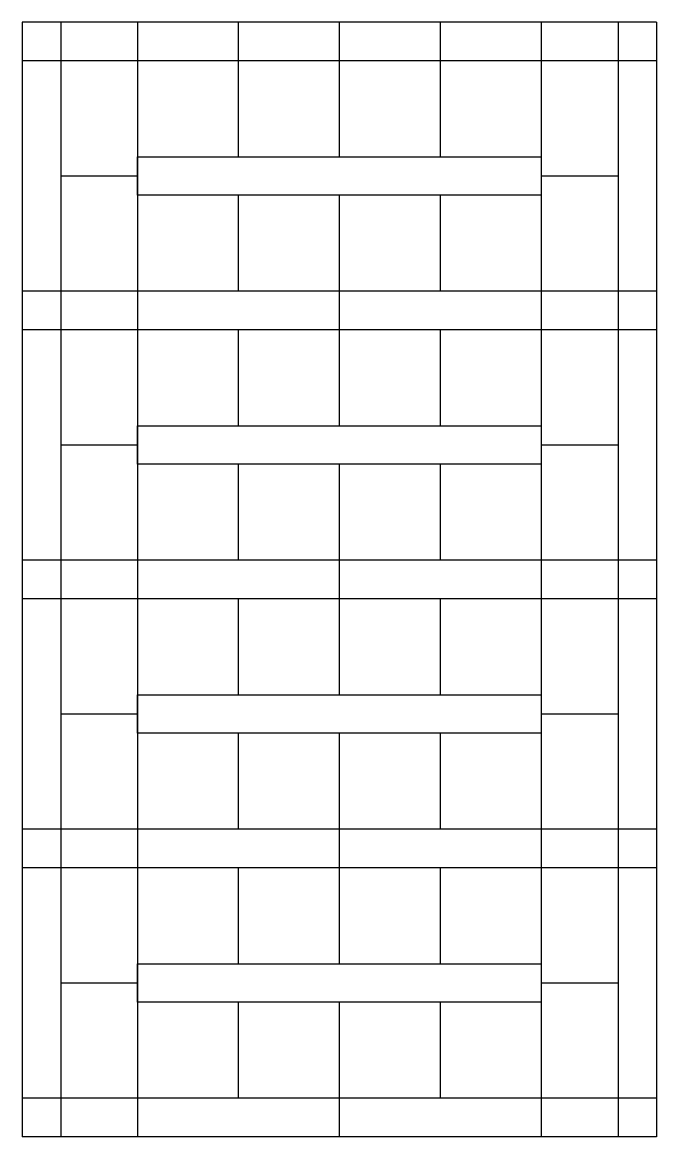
# Model space of a CAD drawing. Header units: millimetres. Extents: x 21585 to 28185, y -66466 to -54866.
import ezdxf

# ---------------------------------------------------------------- set-up
doc = ezdxf.new("R2010")
doc.units = ezdxf.units.MM
doc.header["$LTSCALE"] = 5
doc.layers.add('5HAT', color=8, linetype='Continuous')

msp = doc.modelspace()

# ---------------------------------------------------------------- linework, layer by layer
at = {"layer": '5HAT'}
for p, q in [((28185, -54866), (21585, -54866)), ((21585, -54866), (21585, -66466)), ((21985, -54866), (21985, -66466)), ((22785, -54866), (22785, -66466)), ((23835, -56266), (23835, -54866)), ((24885, -56266), (24885, -54866)), ((25935, -56266), (25935, -54866)), ((26985, -54866), (26985, -66466)), ((27785, -54866), (27785, -66466)), ((28185, -54866), (28185, -66466)), ((28185, -55266), (21585, -55266)), ((22785, -56466), (21985, -56466)), ((27785, -56466), (26985, -56466)), ((23835, -57666), (23835, -56666)), ((24885, -59066), (24885, -56666)), ((25935, -57666), (25935, -56666)), ((28185, -57666), (21585, -57666)), ((28185, -58066), (21585, -58066)), ((23835, -59066), (23835, -58066)), ((25935, -59066), (25935, -58066)), ((22785, -59266), (21985, -59266)), ((27785, -59266), (26985, -59266)), ((23835, -60466), (23835, -59466)), ((24885, -61866), (24885, -59466)), ((25935, -60466), (25935, -59466)), ((28185, -60466), (21585, -60466)), ((28185, -60866), (21585, -60866)), ((23835, -61866), (23835, -60866)), ((25935, -61866), (25935, -60866)), ((22785, -62066), (21985, -62066)), ((27785, -62066), (26985, -62066)), ((23835, -63266), (23835, -62266)), ((24885, -64666), (24885, -62266)), ((25935, -63266), (25935, -62266)), ((28185, -63266), (21585, -63266)), ((28185, -63666), (21585, -63666)), ((23835, -64666), (23835, -63666)), ((25935, -64666), (25935, -63666)), ((22785, -64866), (21985, -64866)), ((27785, -64866), (26985, -64866)), ((23835, -66066), (23835, -65066)), ((24885, -66466), (24885, -65066)), ((25935, -66066), (25935, -65066)), ((28185, -66066), (21585, -66066)), ((28185, -66466), (21585, -66466))]:
    msp.add_line(p, q, dxfattribs=at)
for points in [[(22785, -56266), (26985, -56266), (26985, -56666), (22785, -56666)], [(22785, -59066), (26985, -59066), (26985, -59466), (22785, -59466)], [(22785, -61866), (26985, -61866), (26985, -62266), (22785, -62266)], [(22785, -64666), (26985, -64666), (26985, -65066), (22785, -65066)]]:
    msp.add_lwpolyline(points, close=True, dxfattribs=at)

doc.saveas('drawing.dxf')
